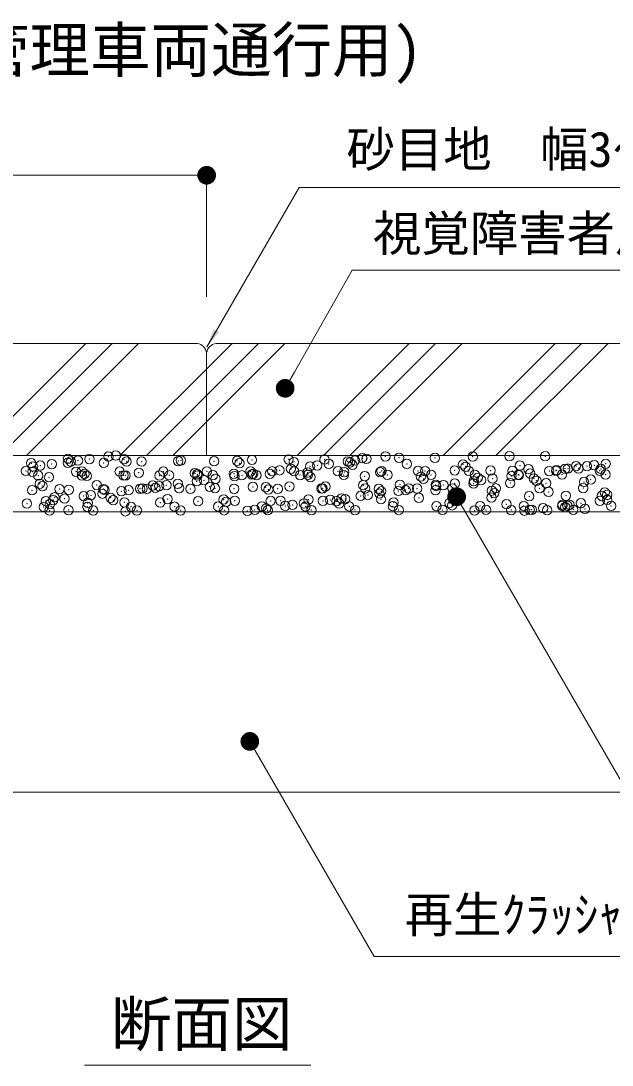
# Model space of a CAD drawing. Units: millimetres at full size, sheet at 1:10; details may follow other scales. Extents: x 170 to 2908, y 2192 to 4059.
# Drawn here: x 1756 to 2072, y 2791 to 3350 of the extents above; entities that cross this region are included whole.
import ezdxf
from ezdxf.enums import TextEntityAlignment as Align

# ---------------------------------------------------------------- set-up
doc = ezdxf.new("R2010")
doc.units = ezdxf.units.MM
doc.header["$LTSCALE"] = 10
doc.header["$PDMODE"] = 32
doc.header["$PDSIZE"] = 5
doc.linetypes.add('DASHED', pattern=[7.5, 6, -1.5])
doc.linetypes.add('USER1', pattern=[50, 37.5, -12.5])
for name, color, linetype, lineweight in [('0_2', 1, 'Continuous', 13), ('_0-0_', 7, 'Continuous', 13), ('ハッチ', 4, 'Continuous', 13), ('寸法', 3, 'Continuous', 13), ('本体', 7, 'Continuous', 13)]:
    doc.layers.add(name, color=color, linetype=linetype, lineweight=lineweight)
doc.styles.add('ＭＳ ゴシック', font='')
doc.styles.get('ＭＳ ゴシック').set_extended_font_data('MS Gothic')

# ---------------------------------------------------------------- blocks, each defined once
blk = doc.blocks.new('filled_dot')
at = {"color": 0, "linetype": 'Continuous', "lineweight": -2, "const_width": 1.25}
blk.add_lwpolyline([(-0.625, 0, 1), (0.625, 0, 1)], format="xyb", close=True, dxfattribs=at)
blk = doc.blocks.new('filled_arrow')
at = {"color": 0, "linetype": 'Continuous', "lineweight": -2}
blk.add_solid([(7.5, 1.25), (0, 0), (7.5, -1.25)], dxfattribs=at)

msp = doc.modelspace()

# ---------------------------------------------------------------- linework, layer by layer
at = {"layer": '0_2'}
for p in [(1555.28, 3267.1), (1855.28, 3202.09)]:
    msp.add_line(p, (1855.28, 3267.1), dxfattribs=at)
at = {"layer": '_0-0_', "color": 1}
for p, q in [((1904.7, 3260.6), (2144.77, 3260.6)), ((1932.93, 3216.31), (2330.72, 3216.31)), ((1944.87, 2849.02), (2269.91, 2849.02))]:
    msp.add_line(p, q, dxfattribs=at)
for points in [[(1855.46, 3175.33), (1860.46, 3183.99), (1904.7, 3260.6)], [(1897.29, 3153.11), (1902.23, 3161.81), (1933.15, 3216.31)], [(1989.06, 3095.09), (1994.06, 3086.43), (2106.5, 2892.04)], [(1878.38, 2964.18), (1883.38, 2955.52), (1944.87, 2849.02)]]:
    msp.add_lwpolyline(points, dxfattribs=at)
at = {"layer": 'ハッチ'}
for p, q in [((1790.54, 3177.09), (1730.54, 3117.09)), ((1804.68, 3177.09), (1744.68, 3117.09)), ((1868.9, 3177.09), (1808.9, 3117.09)), ((1883.04, 3177.09), (1823.04, 3117.09)), ((1963.65, 3177.09), (1903.65, 3117.09)), ((1977.79, 3177.09), (1917.79, 3117.09)), ((2041.78, 3177.09), (1981.78, 3117.09)), ((2055.92, 3177.09), (1995.92, 3117.09))]:
    msp.add_line(p, q, dxfattribs=at)
at = {"layer": 'ハッチ', "linetype": 'USER1'}
for p, q in [((1818.82, 3177.09), (1758.82, 3117.09)), ((1897.18, 3177.09), (1837.18, 3117.09)), ((1991.94, 3177.09), (1931.94, 3117.09)), ((2070.07, 3177.09), (2010.07, 3117.09))]:
    msp.add_line(p, q, dxfattribs=at)
at = {"layer": 'ハッチ', "linetype": 'DASHED'}
msp.add_line((1485.53, 3087.09), (2275.58, 3087.09), dxfattribs=at)
at = {"layer": 'ハッチ'}
for p in [(1781.06, 3115.44), (1792.54, 3115.23), (1802.73, 3116.57), (1806.63, 3117.08), (1938.6, 3115.69), (1940.78, 3115.33), (1950.96, 3116.67), (1958.24, 3115.94), (1977.42, 3115.84), (1997.68, 3116.57), (2017.31, 3116.82), (2036.5, 3116.73), (1761.38, 3113.02), (1762.35, 3111.25), (1766.26, 3111.77), (1772.35, 3112.57), (1781.01, 3113.27), (1782.54, 3113.91), (1786.44, 3114.43), (1800.2, 3113.18), (1811.07, 3115.18), (1812.45, 3113.91), (1820.46, 3113.91), (1840.09, 3114.16), (1841.52, 3114.52), (1859.27, 3114.07), (1871.54, 3114.26), (1872.92, 3112.99), (1879.53, 3114.8), (1899.16, 3115.05), (1900.4, 3110.01), (1901.99, 3113.6), (1910.59, 3111.35), (1914.49, 3111.86), (1918.35, 3114.96), (1920.59, 3112.67), (1930.77, 3114.01), (1932, 3113.34), (1933.38, 3112.07), (1934.68, 3114.52), (1962.45, 3112.67), (1992.46, 3112.42), (1993.85, 3111.15), (2022.92, 3111.75), (2027.45, 3109.79), (2047.08, 3110.04), (2048.63, 3110.11), (2052.93, 3111.5), (2054.31, 3110.23), (2058.82, 3111.45), (2062.72, 3111.96), (2066.27, 3109.95), (2068.82, 3112.76), (1758.51, 3108.85), (1762.01, 3108.44), (1765.17, 3106.42), (1770.9, 3105.51), (1785.36, 3108.48), (1788.53, 3108.6), (1788.53, 3106.46), (1789.91, 3107.33), (1791.16, 3106.24), (1808.72, 3108.52), (1810.79, 3106.49), (1811.88, 3106.51), (1818.98, 3107.93), (1829.97, 3106.4), (1832.08, 3108.56), (1835.24, 3106.55), (1848.99, 3107.68), (1850.23, 3107.13), (1850.37, 3106.41), (1855.43, 3108.61), (1858.6, 3106.59), (1860.02, 3104.69), (1869.86, 3107.38), (1870.21, 3106.04), (1874.11, 3106.55), (1878.79, 3108.65), (1879.44, 3107.01), (1880.21, 3107.35), (1881.95, 3106.63), (1889.05, 3107.29), (1890.4, 3108.69), (1894.3, 3109.21), (1902.14, 3108.69), (1905.31, 3106.68), (1909.3, 3108.02), (1909.45, 3106.76), (1910.84, 3105.49), (1925.5, 3108.73), (1928.66, 3106.72), (1928.94, 3108.27), (1939.91, 3106.09), (1948.12, 3108.17), (1948.86, 3108.78), (1952.02, 3106.76), (1968.38, 3108.9), (1969.92, 3105.83), (1971.3, 3104.57), (1972.21, 3108.82), (1975.38, 3106.8), (1988.01, 3109.15), (1995.57, 3108.86), (1998.73, 3106.85), (2000.37, 3105.17), (2007.2, 3109.06), (2008.26, 3104.79), (2018.44, 3106.13), (2018.93, 3108.9), (2022.09, 3106.89), (2022.35, 3106.65), (2028.44, 3107.45), (2030.38, 3104.91), (2038.63, 3108.79), (2042.28, 3108.95), (2042.53, 3109.3), (2045.44, 3106.93), (2060.83, 3104.25), (2065.64, 3108.99), (2068.8, 3106.97), (1761.85, 3098.57), (1765.98, 3102.01), (1767.36, 3100.75), (1776.56, 3099.17), (1781.49, 3098.82), (1796.43, 3101.35), (1799.91, 3099.21), (1800.67, 3098.73), (1813.55, 3098.58), (1819.65, 3099.38), (1820.93, 3099.46), (1823.27, 3099.25), (1826.44, 3101.09), (1827.83, 3099.83), (1829.83, 3100.72), (1833.74, 3101.23), (1839.83, 3102.04), (1840.56, 3099.71), (1846.63, 3099.3), (1850.02, 3103.38), (1853.92, 3103.89), (1856.9, 3100.43), (1859.75, 3099.62), (1869.98, 3099.34), (1880, 3100.35), (1886.91, 3100.17), (1888.29, 3098.91), (1893.34, 3099.38), (1899.64, 3100.6), (1916.69, 3099.42), (1917.36, 3099.51), (1918.82, 3100.5), (1939.08, 3101.23), (1940.05, 3099.47), (1947.37, 3099.25), (1958.71, 3101.48), (1961.78, 3098.67), (1963.41, 3099.51), (1967.88, 3099.48), (1977.82, 3098.59), (1977.89, 3101.39), (1978.07, 3100.82), (1981.97, 3101.33), (1986.76, 3099.55), (1988.07, 3102.13), (1998.15, 3102.12), (1998.25, 3103.47), (2002.16, 3103.99), (2010.12, 3099.59), (2017.78, 3102.37), (2031.76, 3103.65), (2033.47, 3099.64), (2036.97, 3102.28), (2056.83, 3099.68), (2057.23, 3103.01), (1773.17, 3093.26), (1773.89, 3094.77), (1779.27, 3094.06), (1789.46, 3095.4), (1793.36, 3095.92), (1799.46, 3096.72), (1803.9, 3094.51), (1805.28, 3093.24), (1809.64, 3098.06), (1834.35, 3093.85), (1864.36, 3093.59), (1870.33, 3092.93), (1894.81, 3092.93), (1909.78, 3093.56), (1917.5, 3092.84), (1921.4, 3093.36), (1927.5, 3094.16), (1929.41, 3093.81), (1937.69, 3095.5), (1941.59, 3096.01), (1947.69, 3096.82), (1948.59, 3093.72), (1948.75, 3097.98), (1957.88, 3098.16), (1968.85, 3094.45), (1988.48, 3094.7), (2007.67, 3094.61), (2007.84, 3098.33), (2009.22, 3097.06), (2027.93, 3095.34), (2038.29, 3097.67), (2047.56, 3095.59), (2065.73, 3092.94), (2066.74, 3095.5), (2068.3, 3097.41), (2069.64, 3093.45), (2069.68, 3096.14), (1759.08, 3091.4), (1768.07, 3089.66), (1769.27, 3092.75), (1771.23, 3087.64), (1771.37, 3091.06), (1781.35, 3087.93), (1791.42, 3089.7), (1791.63, 3091.79), (1794.58, 3087.68), (1811.26, 3092.04), (1811.8, 3087.27), (1814.78, 3089.74), (1817.94, 3087.73), (1830.45, 3091.95), (1838.13, 3089.78), (1841.3, 3087.77), (1850.7, 3092.68), (1861.49, 3089.83), (1864.65, 3087.81), (1865.74, 3092.32), (1877.12, 3087.53), (1881.03, 3088.04), (1884.85, 3089.87), (1887.13, 3088.84), (1888.01, 3087.85), (1889.52, 3092.83), (1897.31, 3090.18), (1901.22, 3090.7), (1907.31, 3091.5), (1908.2, 3089.91), (1911.36, 3087.9), (1924.83, 3092.67), (1926.21, 3091.4), (1931.56, 3089.95), (1934.72, 3087.94), (1954.91, 3090), (1955.28, 3092.01), (1958.08, 3087.98), (1978.27, 3090.04), (1981.43, 3088.02), (1985.29, 3091.75), (1986.67, 3090.48), (1998.62, 3087.67), (2001.63, 3090.08), (2004.79, 3088.07), (2015.74, 3091.08), (2018.26, 3087.92), (2024.98, 3090.12), (2025.36, 3087.62), (2028.15, 3088.11), (2029.26, 3088.14), (2035.36, 3088.94), (2037.44, 3087.83), (2045.55, 3090.28), (2045.75, 3090.83), (2047.14, 3089.56), (2048.34, 3090.17), (2049.45, 3090.8), (2051.5, 3088.15), (2055.55, 3091.6), (2057.7, 3088.56), (2071.69, 3090.21)]:
    msp.add_point(p, dxfattribs=at)
at = {"layer": '寸法'}
msp.add_line((1789.99, 2790.97), (1911.11, 2790.97), dxfattribs=at)
at = {"layer": '本体'}
for p, q in [((1850.31, 3177.09), (1560.28, 3177.09)), ((2150.31, 3177.09), (1860.28, 3177.09)), ((1855.28, 3172.09), (1855.28, 3117.09)), ((1855.28, 3117.09), (1855.28, 3172.09)), ((1485.53, 3117.09), (2275.58, 3117.09)), ((1485.53, 3087.09), (2274.97, 3087.09)), ((1485.53, 2937.09), (2275.58, 2937.09))]:
    msp.add_line(p, q, dxfattribs=at)
for centre, radius, start, end in [((1849.28, 3171.1), 6.08, 9.4106, 80.284), ((1860.9, 3171.47), 5.66, 96.3109, 173.6911)]:
    msp.add_arc(centre, radius, start, end, dxfattribs=at)

# ---------------------------------------------------------------- block references
at = {"layer": '0_2', "xscale": 4, "yscale": 4, "rotation": 180}
msp.add_blockref('filled_dot', (1855.28, 3267.1), dxfattribs=at)
at = {"layer": '_0-0_', "color": 1}
for name, p, xscale, yscale, rotation in [('filled_arrow', (1855.46, 3175.33), 1.33, 1.33, 60), ('filled_dot', (1897.29, 3153.11), 4, 4, 60.4), ('filled_dot', (1989.06, 3095.09), 4, 4, 300), ('filled_dot', (1878.38, 2964.18), 4, 4, 300)]:
    msp.add_blockref(name, p, dxfattribs=dict(at, xscale=xscale, yscale=yscale, rotation=rotation))

# ---------------------------------------------------------------- texts
at = {"layer": '_0-0_', "color": 3, "style": 'ＭＳ ゴシック'}
for s, p in [('砂目地\u3000幅3～4mm', (1930.07, 3265.85)), ('視覚障害者用ブロック（透水性）', (1944.31, 3220.82)), ('再生ｸﾗｯｼｬ-ﾗﾝ(RC-40)路盤', (1961.24, 2856.26))]:
    msp.add_text(s, height=18.99, dxfattribs=at).set_placement(p, align=Align.BOTTOM_LEFT)
at = {"layer": '寸法', "style": 'ＭＳ ゴシック'}
for s, p in [('(管理車両通行用)', (1711.92, 3315.21)), ('断面図', (1804.02, 2794.02))]:
    msp.add_text(s, height=23.74, dxfattribs=at).set_placement(p, align=Align.BOTTOM_LEFT)

doc.saveas('drawing.dxf')
